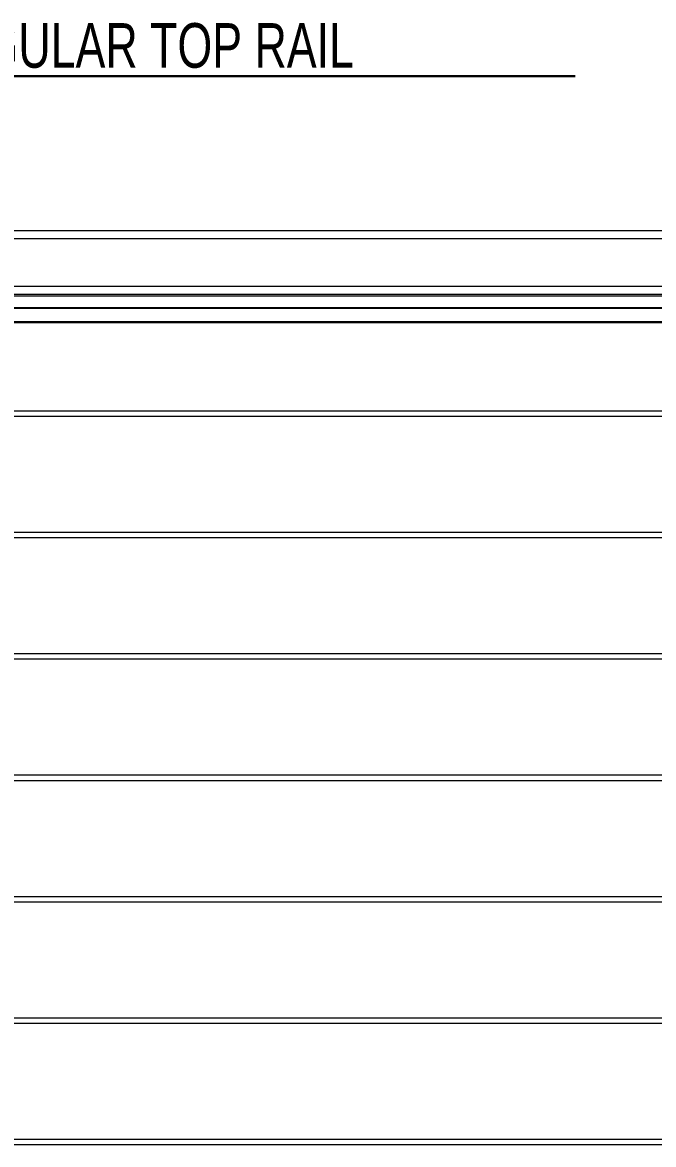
# Model space of a CAD drawing. Header units: inches. Extents: x 0.03 to 2.74, y 0.01 to 1.91.
# Drawn here: x 0.8171 to 0.9796, y 1.1257 to 1.4146 of the extents above; entities that cross this region are included whole.
import ezdxf

# ---------------------------------------------------------------- set-up
doc = ezdxf.new("R2010")
doc.units = ezdxf.units.IN
doc.header["$MEASUREMENT"] = 0
doc.layers.add('SLD-0_0', color=7, linetype='Continuous')
doc.styles.add('SLDTEXTSTYLE0', font='TXT', dxfattribs={"width": 0.75})

# ---------------------------------------------------------------- blocks, each defined once
blk = doc.blocks.new('SW_NOTE_31')
at = {"layer": 'SLD-0_0', "color": 0}
for p, q in [((0, 0), (0.26785, 0)), ((0.26785, 0), (0, 0)), ((0, 0), (0.26785, 0)), ((0.26785, 0), (0, 0)), ((0, 0), (0.26785, 0)), ((0.26785, 0), (0, 0))]:
    blk.add_line(p, q, dxfattribs=at)
at = {"layer": 'SLD-0_0', "color": 0, "insert": (0.00042, 0.01364), "char_height": 0.0114829, "attachment_point": 1, "style": 'SLDTEXTSTYLE0'}
blk.add_mtext('ALUMINIUM RECTANGULAR TOP RAIL', dxfattribs=at)

msp = doc.modelspace()

# ---------------------------------------------------------------- linework, layer by layer
at = {"color": 7, "linetype": 'Continuous', "lineweight": 15}
for p, q in [((1.2979, 1.36091), (0.6483, 1.36091)), ((1.2979, 1.35886), (0.6483, 1.35886)), ((1.2979, 1.34656), (0.6483, 1.34656)), ((1.2979, 1.34451), (0.6483, 1.34451)), ((1.2979, 1.3441), (0.6483, 1.3441)), ((1.2979, 1.34113), (0.6483, 1.34113)), ((1.2979, 1.34092), (0.6483, 1.34092)), ((1.2979, 1.33754), (0.6483, 1.33754)), ((0.6483, 1.33733), (1.2979, 1.33733)), ((1.27164, 1.31452), (0.67455, 1.31452)), ((0.67455, 1.31322), (1.27164, 1.31322)), ((1.27164, 1.28327), (0.67455, 1.28327)), ((0.67455, 1.28197), (1.27164, 1.28197)), ((1.27164, 1.25202), (0.67455, 1.25202)), ((0.67455, 1.25072), (1.27164, 1.25072)), ((1.27164, 1.22077), (0.67455, 1.22077)), ((0.67455, 1.21947), (1.27164, 1.21947)), ((1.27164, 1.18952), (0.67455, 1.18952)), ((0.67455, 1.18822), (1.27164, 1.18822)), ((1.27164, 1.15827), (0.67455, 1.15827)), ((0.67455, 1.15697), (1.27164, 1.15697)), ((1.27164, 1.12702), (0.67455, 1.12702)), ((0.67455, 1.12572), (1.27164, 1.12572))]:
    msp.add_line(p, q, dxfattribs=at)

# ---------------------------------------------------------------- block references
at = {"layer": 'SLD-0_0', "color": 7}
msp.add_blockref('SW_NOTE_31', (0.69155, 1.40076), dxfattribs=at)

doc.saveas('drawing.dxf')
